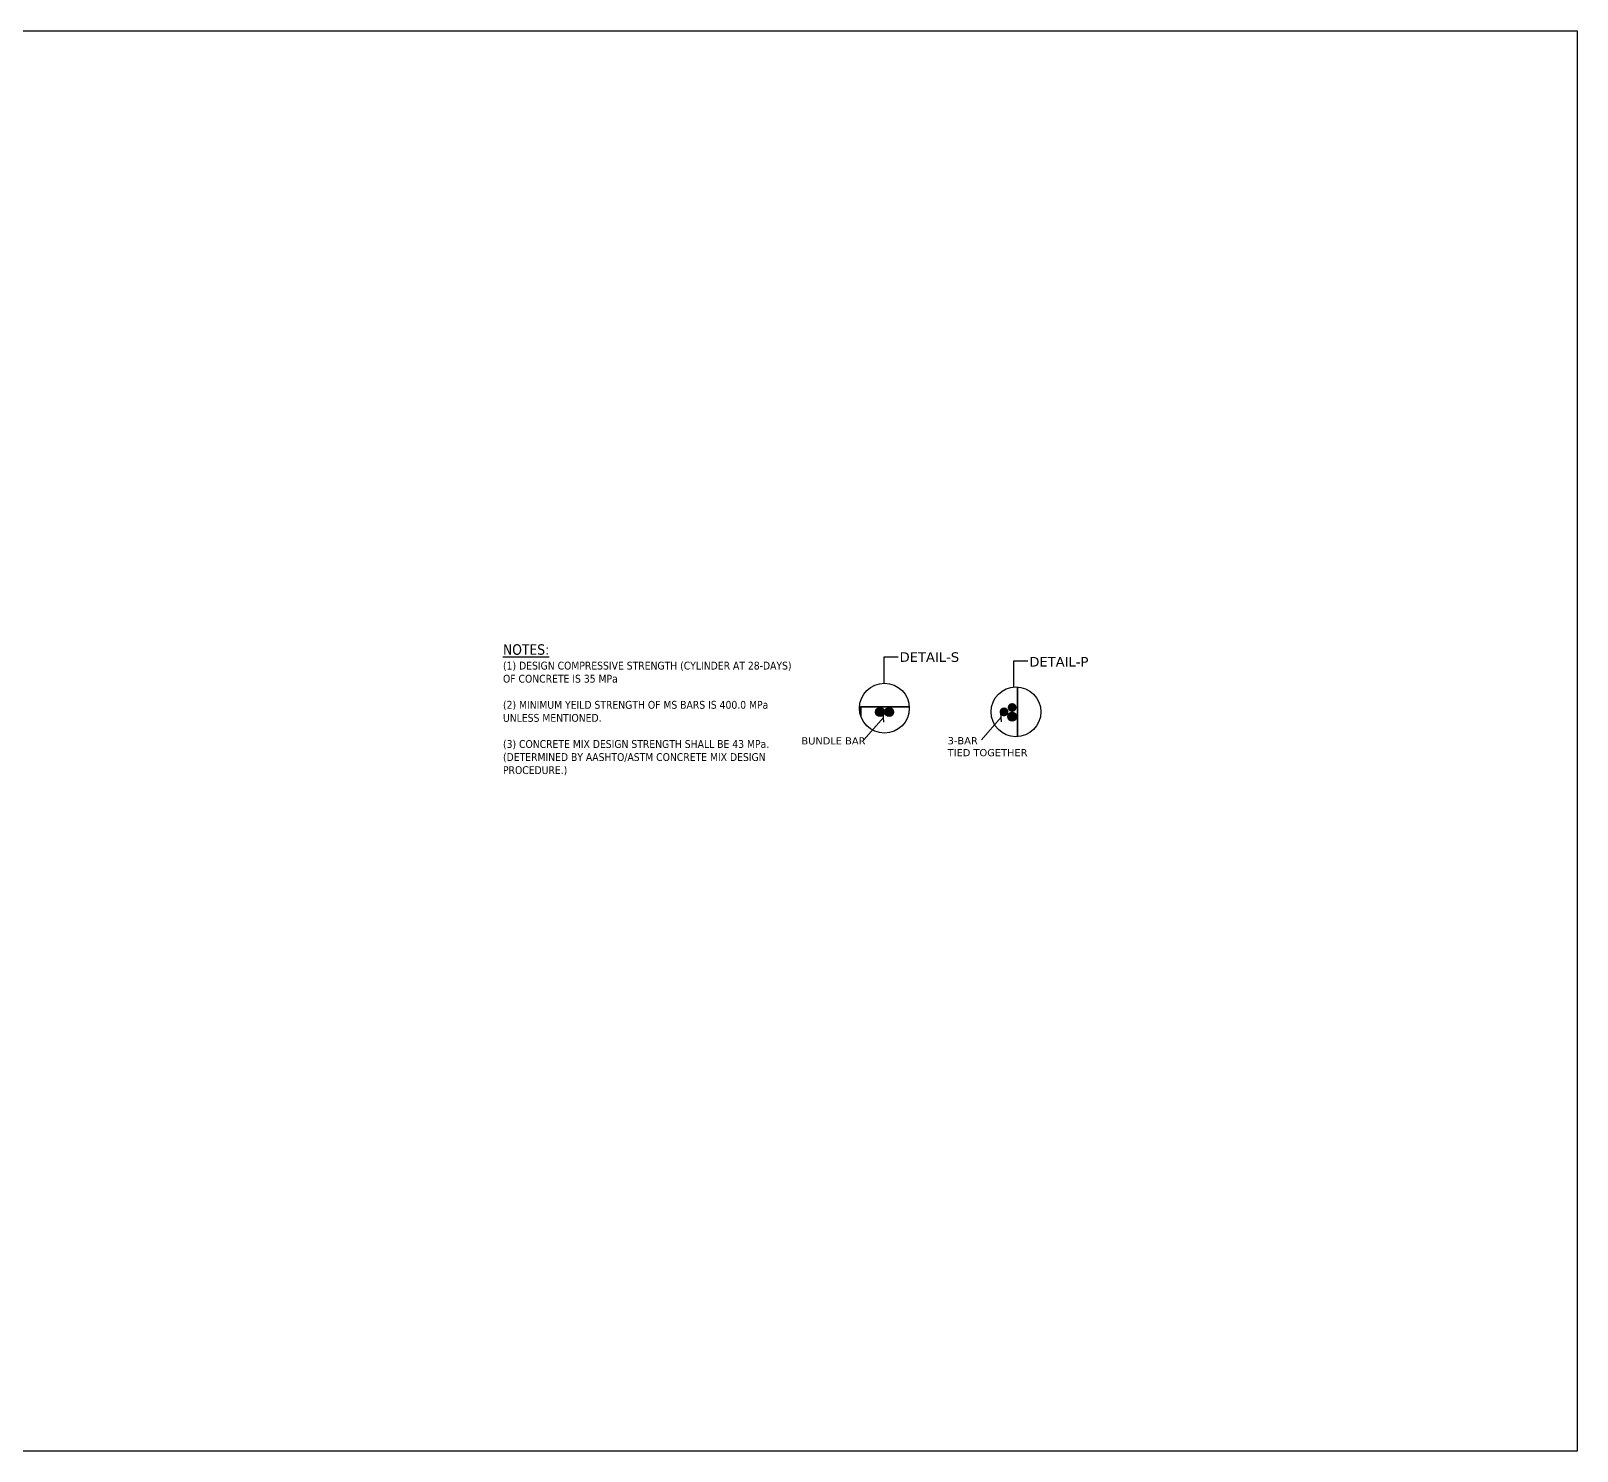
# Model space of a CAD drawing. Header units: millimetres. Extents: x 1231188 to 3899118, y -5478610 to -489530.
# Drawn here: x 2967758 to 3097189, y -3322520 to -3203620 of the extents above; entities that cross this region are included whole.
import ezdxf

# ---------------------------------------------------------------- set-up
doc = ezdxf.new("R2010")
doc.units = ezdxf.units.MM
doc.header["$LTSCALE"] = 25
doc.header["$MEASUREMENT"] = 0
doc.layers.get('0').update_dxf_attribs({"lineweight": 13})
doc.layers.get('Defpoints').update_dxf_attribs({"color": 230, "lineweight": 9})
doc.layers.add('CS_Drawing', color=7, linetype='Continuous')
doc.styles.add('swis lt cn bt', font='verdana.ttf')
doc.dimstyles.new('meter', dxfattribs={"dimtxt": 150, "dimasz": 5, "dimexe": 3, "dimexo": 4, "dimgap": 1, "dimtad": 1, "dimdec": 0, "dimzin": 0, "dimdsep": 46, "dimtxsty": 'swis lt cn bt', "dimblk": 'OBLIQUE', "dimcen": 3, "dimdle": 3, "dimclrd": 8, "dimclre": 8, "dimclrt": 7, "dimadec": 0, "dimazin": 0, "dimtfac": 1, "dimtdec": 0, "dimtofl": 0, "dimtmove": 1, "dimatfit": 2, "dimldrblk": 'OBLIQUE', "dimfxl": 1, "dimtolj": 1, "dimtzin": 0, "dimlwd": 9, "dimlwe": 9, "dimarcsym": 0})

# ---------------------------------------------------------------- blocks, each defined once
blk = doc.blocks.new('_Oblique')
at = {"color": 0, "linetype": 'ByBlock', "lineweight": -2}
blk.add_line((-0.5, -0.5), (0.5, 0.5), dxfattribs=at)

msp = doc.modelspace()

# ---------------------------------------------------------------- hatches: boundary and pattern name
at = {"lineweight": -2, "ltscale": 100}
h = msp.add_hatch(color=256, dxfattribs=at)
edge = h.paths.add_edge_path()
edge.add_arc((3038844.36215, -3260643.77632), 375, 0, 360)
h = msp.add_hatch(color=256, dxfattribs=at)
edge = h.paths.add_edge_path()
edge.add_arc((3039603.86354, -3260643.77632), 375, 0, 360)
h = msp.add_hatch(color=256, dxfattribs=at)
edge = h.paths.add_edge_path()
edge.add_arc((3049219.35226, -3260632.74475), 375, -90, 270)
h = msp.add_hatch(color=256, dxfattribs=at)
edge = h.paths.add_edge_path()
edge.add_arc((3049899.24296, -3260267.13403), 375, -90, 270)
h = msp.add_hatch(color=256, dxfattribs=at)
edge = h.paths.add_edge_path()
edge.add_arc((3049899.24296, -3261026.63542), 375, 0, 360)

# ---------------------------------------------------------------- linework, layer by layer
at = {"color": 4, "lineweight": -2, "ltscale": 100}
for p, q in [((3039193.09171, -3258235.64155), (3039193.09171, -3256011.21568)), ((3039193.09171, -3256011.21568), (3040355.39179, -3256011.21568)), ((3050037.73336, -3258585.04387), (3050037.73336, -3256360.61801)), ((3050037.73336, -3256360.61801), (3051200.03343, -3256360.61801))]:
    msp.add_line(p, q, dxfattribs=at)
at = {"lineweight": 35, "ltscale": 100}
msp.add_line((3050334.97398, -3262708.39864), (3050334.97398, -3258544.79885), dxfattribs=at)
msp.add_lwpolyline([(3041285.62676, -3260208.04529), (3037225.0986, -3260208.04529), (3037225.0986, -3260983.47699)], dxfattribs=at)
at = {"color": 4, "lineweight": -2, "ltscale": 100}
for centre in [(3039203.82686, -3260325.89515), (3050217.12412, -3260626.59874)]:
    msp.add_circle(centre, 2085.13294, dxfattribs=at)
at = {"lineweight": -2, "ltscale": 100}
for centre in [(3038844.36215, -3260643.77632), (3039603.86354, -3260643.77632), (3049899.24296, -3261026.63542)]:
    msp.add_circle(centre, 375, dxfattribs=at)
at = {"layer": 'Defpoints', "lineweight": -2, "ltscale": 100}
msp.add_lwpolyline([(2838328, -3203619.5), (3097189, -3203619.5), (3097189, -3322520), (2838328, -3322520)], close=True, dxfattribs=at)

# ---------------------------------------------------------------- texts
at = {"color": 7, "lineweight": -2, "ltscale": 100, "insert": (3007276.14906, -3254972.18412), "char_height": 874.8, "width": 29931.9498178, "attachment_point": 1, "style": 'swis lt cn bt'}
msp.add_mtext('{\\fTahoma|b0|i0|c0|p34;\\LNOTES:\\P\\H0.75x;\\l(1) DESIGN COMPRESSIVE STRENGTH (CYLINDER AT 28-DAYS)\\POF CONCRETE IS 35 MPa\\P\\P(2) MINIMUM YEILD STRENGTH OF MS BARS IS 400.0 MPa\\PUNLESS MENTIONED.\\P\\P(3) CONCRETE MIX DESIGN STRENGTH SHALL BE 43 MPa.\\P(DETERMINED BY AASHTO/ASTM CONCRETE MIX DESIGN\\PPROCEDURE.)}', dxfattribs=at)
at = {"lineweight": -2, "ltscale": 100, "style": 'swis lt cn bt'}
for s, insert, char_height, width, attachment_point in [('DETAIL-S', (3042968.25361, -3255641.90574), 800, 11925.1925194, 2), ('DETAIL-P', (3053809.43176, -3256038.42634), 800, 11925.1925194, 2), ('BUNDLE BAR', (3032261.59936, -3262762.20396), 600, 12342.1388959, 1), ('3-BAR\\PTIED TOGETHER', (3044500.03822, -3262745.07354), 600, 12342.1388959, 1)]:
    msp.add_mtext(s, dxfattribs=dict(at, insert=insert, char_height=char_height, width=width, attachment_point=attachment_point))

# ---------------------------------------------------------------- leaders
at = {"layer": 'CS_Drawing', "lineweight": -2, "ltscale": 100}
for points in [[(3039131.90278, -3261102.33611), (3037485.8119, -3262981.06687)], [(3048986.42869, -3261085.20569), (3047340.33781, -3262963.93645)]]:
    msp.add_leader(points, dimstyle='meter', override={"dimtxt": 300, "dimasz": 545, "dimgap": 1, "dimtad": 0, "dimpost": '', "dimclre": 5, "dimfxl": 25, "dimfxlon": 1}, dxfattribs=at)

doc.saveas('drawing.dxf')
